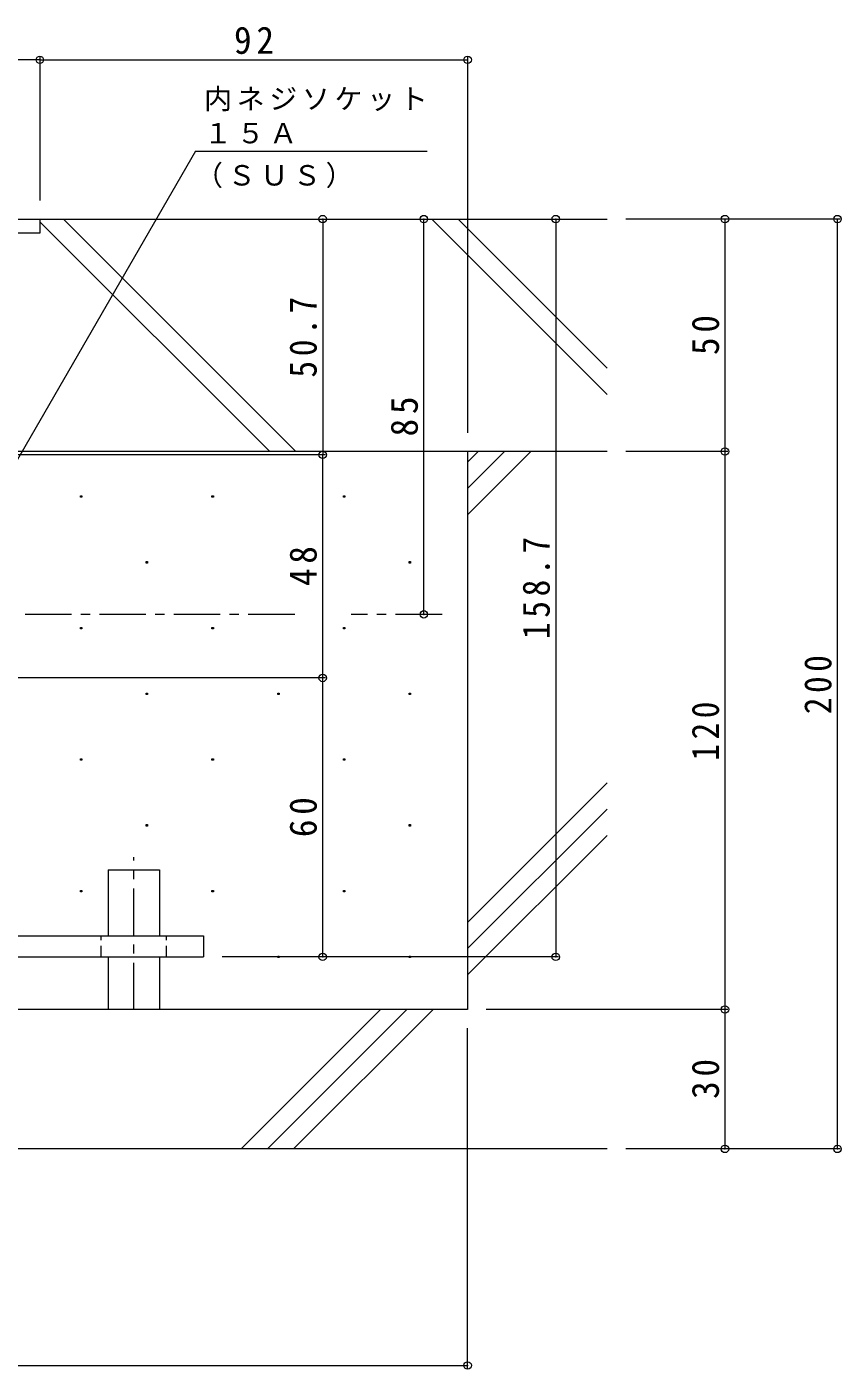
# Model space of a CAD drawing. Units: millimetres on the paper, enlarged 10 times, with parts at other scales. Extents: x -2635 to 2730, y -1962 to 1900.
# Drawn here: x 1822 to 2698, y -1504 to -61 of the extents above; entities that cross this region are included whole.
import ezdxf

# ---------------------------------------------------------------- set-up
doc = ezdxf.new("R2010")
doc.units = ezdxf.units.MM
doc.header["$LTSCALE"] = 10
doc.header["$PDMODE"] = 32
doc.header["$PDSIZE"] = 8
doc.linetypes.add('CHAIN1', pattern=[8, 5, -1, 1, -1])
doc.linetypes.add('DASHED1', pattern=[1.8, 1.2, -0.6])
for name, color, linetype, lineweight in [('5-6', 7, 'Continuous', 9), ('D-3', 4, 'Continuous', 9), ('D-5', 7, 'Continuous', 9), ('D-E', 3, 'Continuous', 9), ('D-F', 7, 'Continuous', 9)]:
    doc.layers.add(name, color=color, linetype=linetype, lineweight=lineweight)
doc.styles.add('ＭＳ ゴシック', font='')
doc.styles.get('ＭＳ ゴシック').set_extended_font_data('MS Gothic')

msp = doc.modelspace()

# ---------------------------------------------------------------- linework, layer by layer
at = {"layer": '5-6', "color": 6}
for p, q in [((1836.05, -267.22), (2446.05, -267.22)), ((1836.05, -270.07), (2083.2, -517.22)), ((1861.48, -267.22), (2111.48, -517.22)), ((2257.46, -267.22), (2446.05, -455.8)), ((2285.75, -267.22), (2446.05, -427.52)), ((2446.05, -517.22), (1789.6, -517.22)), ((2296.05, -585.15), (2363.98, -517.22)), ((2296.05, -556.87), (2335.69, -517.22)), ((2296.05, -528.58), (2307.41, -517.22)), ((2296.05, -1023.56), (2446.05, -873.56)), ((2296.05, -1051.84), (2446.05, -901.84)), ((2296.05, -1080.13), (2446.05, -930.13)), ((1909.55, -967.22), (1964.55, -967.22)), ((1909.55, -967.22), (1909.55, -1038.22)), ((1964.55, -967.22), (1964.55, -1038.22)), ((1909.55, -1060.72), (1909.55, -1117.22)), ((1964.55, -1060.72), (1964.55, -1117.22)), ((2052.39, -1267.22), (2202.39, -1117.22)), ((2080.67, -1267.22), (2230.67, -1117.22)), ((2108.95, -1267.22), (2258.95, -1117.22)), ((2446.05, -1267.22), (1046.05, -1267.22))]:
    msp.add_line(p, q, dxfattribs=at)
msp.add_lwpolyline([(2296.05, -517.22), (2296.05, -1117.22), (1046.05, -1117.22)], dxfattribs=at)
at = {"layer": '5-6'}
for points in [[(1879.71, -566.44), (1879.71, -564.94), (1881.21, -564.94), (1881.21, -566.44)], [(2021.13, -566.44), (2021.13, -564.94), (2022.63, -564.94), (2022.63, -566.44)], [(2162.55, -566.44), (2162.55, -564.94), (2164.05, -564.94), (2164.05, -566.44)], [(1950.42, -637.15), (1950.42, -635.65), (1951.92, -635.65), (1951.92, -637.15)], [(2233.26, -637.15), (2233.26, -635.65), (2234.76, -635.65), (2234.76, -637.15)], [(1879.71, -707.86), (1879.71, -706.36), (1881.21, -706.36), (1881.21, -707.86)], [(2021.13, -707.86), (2021.13, -706.36), (2022.63, -706.36), (2022.63, -707.86)], [(2162.55, -707.86), (2162.55, -706.36), (2164.05, -706.36), (2164.05, -707.86)], [(1950.42, -778.57), (1950.42, -777.07), (1951.92, -777.07), (1951.92, -778.57)], [(2091.84, -778.57), (2091.84, -777.07), (2093.34, -777.07), (2093.34, -778.57)], [(2233.26, -778.57), (2233.26, -777.07), (2234.76, -777.07), (2234.76, -778.57)], [(1879.71, -849.28), (1879.71, -847.78), (1881.21, -847.78), (1881.21, -849.28)], [(2021.13, -849.28), (2021.13, -847.78), (2022.63, -847.78), (2022.63, -849.28)], [(2162.55, -849.28), (2162.55, -847.78), (2164.05, -847.78), (2164.05, -849.28)], [(1950.42, -919.99), (1950.42, -918.49), (1951.92, -918.49), (1951.92, -919.99)], [(2233.26, -919.99), (2233.26, -918.49), (2234.76, -918.49), (2234.76, -919.99)], [(1879.71, -990.7), (1879.71, -989.2), (1881.21, -989.2), (1881.21, -990.7)], [(2021.13, -990.7), (2021.13, -989.2), (2022.63, -989.2), (2022.63, -990.7)], [(2162.55, -990.7), (2162.55, -989.2), (2164.05, -989.2), (2164.05, -990.7)], [(2091.84, -1061.41), (2091.84, -1059.91), (2093.34, -1059.91), (2093.34, -1061.41)], [(2233.26, -1061.41), (2233.26, -1059.91), (2234.76, -1059.91), (2234.76, -1061.41)]]:
    msp.add_lwpolyline(points, close=True, dxfattribs=at)
at = {"layer": 'D-3'}
msp.add_line((1786.05, -267.22), (1836.05, -267.22), dxfattribs=at)
msp.add_lwpolyline([(1836.05, -267.22), (1836.05, -282.22), (1791.05, -282.22)], dxfattribs=at)
at = {"layer": 'D-5'}
for q in [(1751.16, -630.84), (2252.61, -194.17)]:
    msp.add_line((2003.27, -194.17), q, dxfattribs=at)
at = {"layer": 'D-E', "linetype": 'CHAIN1'}
msp.add_line((1937.05, -1117.22), (1937.05, -953.35), dxfattribs=at)
at = {"layer": 'D-E'}
for p, q in [((1342.05, -1038.22), (2012.05, -1038.22)), ((2012.05, -1038.22), (2012.05, -1060.72)), ((1342.05, -1060.72), (2012.05, -1060.72))]:
    msp.add_line(p, q, dxfattribs=at)
at = {"layer": 'D-E', "linetype": 'DASHED1'}
for p, q in [((1902.05, -1060.72), (1902.05, -1038.22)), ((1972.05, -1060.72), (1972.05, -1038.22))]:
    msp.add_line(p, q, dxfattribs=at)
at = {"layer": 'D-F'}
for p, q in [((1836.05, -95.99), (691.79, -95.99)), ((1836.05, -92.99), (1836.05, -247.22)), ((1836.05, -95.99), (2296.05, -95.99)), ((2296.05, -92.99), (2296.05, -497.22)), ((2140.17, -267.22), (2140.17, -520.72)), ((2248.91, -692.34), (2248.91, -267.22)), ((2390.82, -267.22), (2390.82, -1060.72)), ((2696.73, -267.22), (2466.05, -267.22)), ((2572.78, -267.22), (2572.78, -517.22)), ((2693.73, -1267.22), (2693.73, -267.22)), ((2575.78, -517.22), (2466.05, -517.22)), ((2572.78, -517.22), (2572.78, -1117.22)), ((2143.17, -520.72), (1795.05, -520.72)), ((2140.17, -760.72), (2140.17, -520.72)), ((2143.17, -760.72), (1610.04, -760.72)), ((2140.17, -1060.72), (2140.17, -760.72)), ((2393.82, -1060.72), (2032.05, -1060.72)), ((2575.78, -1117.22), (2316.05, -1117.22)), ((2572.78, -1117.22), (2572.78, -1267.22)), ((2296.05, -1503.07), (2296.05, -1137.22)), ((2696.73, -1267.22), (2466.05, -1267.22)), ((1046.05, -1500.07), (2296.05, -1500.07))]:
    msp.add_line(p, q, dxfattribs=at)
at = {"layer": 'D-F', "linetype": 'CHAIN1'}
for p, q in [((2110.07, -692.34), (1614.68, -692.34)), ((2268.55, -692.34), (2170.9, -692.34))]:
    msp.add_line(p, q, dxfattribs=at)
at = {"layer": 'D-F'}
for p in [(1836.05, -95.99), (2296.05, -95.99), (2140.17, -267.22), (2248.91, -267.22), (2390.82, -267.22), (2572.78, -267.22), (2693.73, -267.22), (2140.17, -520.72), (2572.78, -517.22), (2248.91, -692.34), (2140.17, -760.72), (2140.17, -1060.72), (2390.82, -1060.72), (2572.78, -1117.22), (2572.78, -1267.22), (2693.73, -1267.22), (2296.05, -1500.07)]:
    msp.add_point(p, dxfattribs=at)

# ---------------------------------------------------------------- texts
at = {"layer": 'D-5', "char_height": 21.99, "attachment_point": 7, "style": 'ＭＳ ゴシック'}
for s, insert in [('\\T1.17;内ネジソケット', (2012.61, -151.33)), ('\\T1.17;１５Ａ', (2012.61, -186.17)), ('\\T1.17;（ＳＵＳ）', (2002.95, -234.02))]:
    msp.add_mtext(s, dxfattribs=dict(at, insert=insert))
at = {"layer": 'D-F', "color": 2, "insert": (2044.8, -89.99), "char_height": 29.33, "attachment_point": 7, "style": 'ＭＳ ゴシック'}
msp.add_mtext('\\T1.27;\\W0.95;92', dxfattribs=at)
at = {"layer": 'D-F', "color": 2, "char_height": 29.33, "attachment_point": 7, "rotation": 90, "style": 'ＭＳ ゴシック'}
for s, insert in [('\\T1.28;\\W0.9;50.7', (2134.17, -437.72)), ('\\T1.27;\\W0.95;50', (2566.78, -413.47)), ('\\T1.27;\\W0.95;85', (2242.91, -501.03)), ('\\T1.28;\\W0.9;158.7', (2384.82, -718.97)), ('\\T1.27;\\W0.95;48', (2134.17, -661.97)), ('\\T1.27;\\W0.9;200', (2687.73, -799.72)), ('\\T1.27;\\W0.9;120', (2566.78, -849.72)), ('\\T1.27;\\W0.95;60', (2134.17, -931.97)), ('\\T1.27;\\W0.95;30', (2566.78, -1213.47))]:
    msp.add_mtext(s, dxfattribs=dict(at, insert=insert))

doc.saveas('drawing.dxf')
